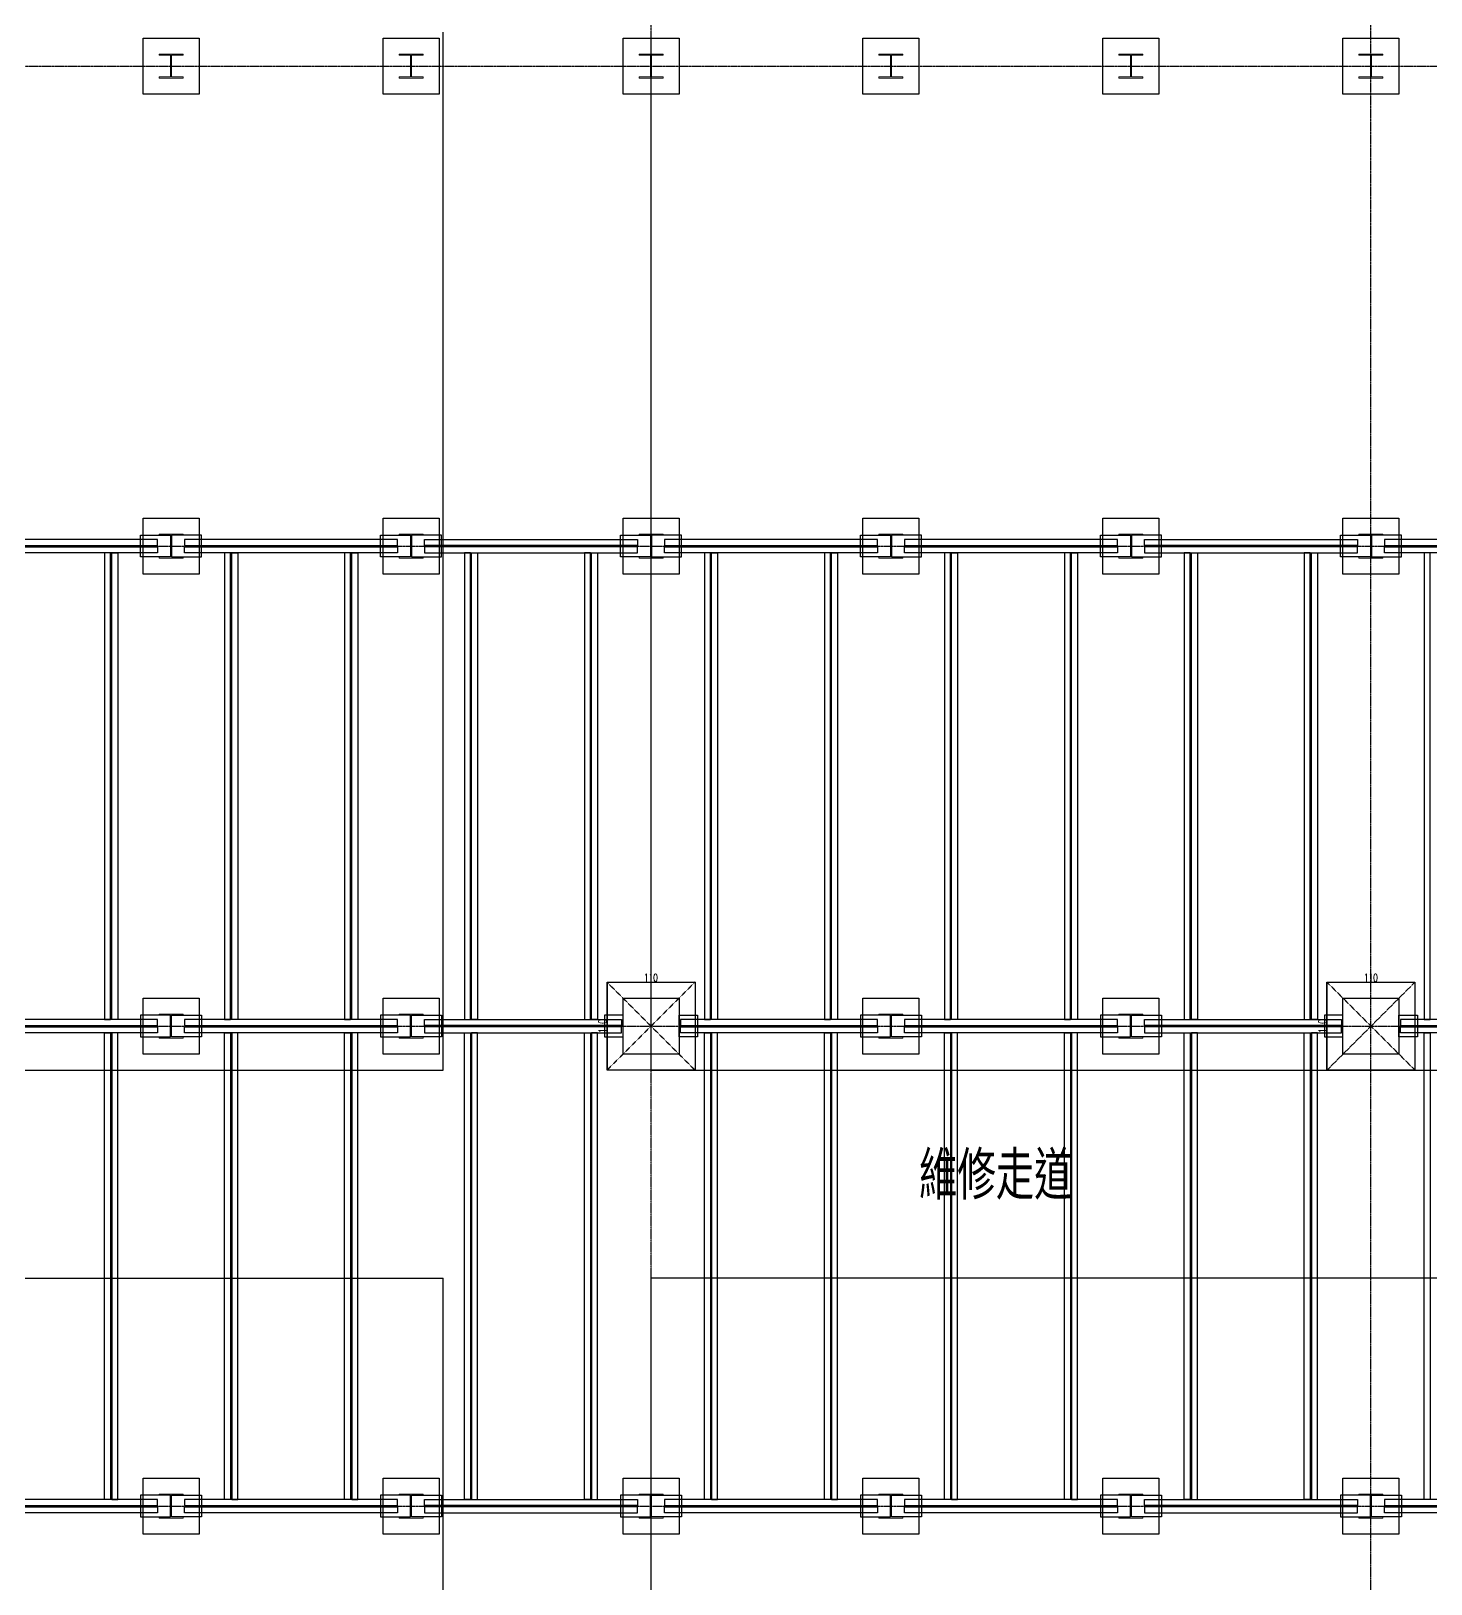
# Model space of a CAD drawing. Header units: millimetres. Extents: x -21841 to 195597, y -1659 to 112111.
# Drawn here: x 5585 to 7335, y 16253 to 18194 of the extents above; entities that cross this region are included whole.
import ezdxf
from ezdxf.enums import TextEntityAlignment as Align

# ---------------------------------------------------------------- set-up
doc = ezdxf.new("R2010")
doc.units = ezdxf.units.MM
doc.linetypes.add('X-N-FAB-L10$0$COL-CEN-LIN', pattern=[3.25, 2.5, -0.25, 0.25, -0.25])
doc.linetypes.add('X-N-FAB-L10$0$HIDDEN', pattern=[0.375, 0.25, -0.125])
for name, color, linetype in [('0-FMCS', 6, 'Continuous'), ('0-XREF', 7, 'Continuous'), ('X-N-FAB-L10$0$0-NC', 8, 'Continuous'), ('X-N-FAB-L10$0$0-ND', 8, 'Continuous'), ('X-N-FAB-L10$0$08', 8, 'Continuous'), ('X-N-FAB-L10$0$CCL', 8, 'X-N-FAB-L10$0$COL-CEN-LIN'), ('X-N-FAB-L10$0$COL', 8, 'Continuous'), ('X-N-FAB-L10$0$COL-S', 8, 'Continuous')]:
    doc.layers.add(name, color=color, linetype=linetype)
doc.layers.add('X-N-FAB-L10$0$STEEL1', color=8, linetype='Continuous', lineweight=0)
doc.styles.add('X-N-FAB-L10$0$CHINA', font='simplex.shx', dxfattribs={"width": 0.75, "bigfont": 'chineset.shx'})
doc.styles.add('X-N-FAB-L10$0$COL-NUM', font='romanc')
doc.styles.add('X-N-FAB-L10$0$DIM', font='simplex.shx', dxfattribs={"width": 0.67, "bigfont": 'chineset.shx'})
doc.dimstyles.new('X-N-FAB-L10$0$JJP_005_defpoint', dxfattribs={"dimtxt": 20, "dimasz": 0.5, "dimexe": 0.5, "dimexo": 0.5, "dimgap": 0.5, "dimtad": 1, "dimdsep": 46, "dimtxsty": 'X-N-FAB-L10$0$DIM', "dimblk": 'X-N-FAB-L10$0$_None', "dimcen": 10, "dimclrd": 256, "dimclre": 256, "dimclrt": 256, "dimadec": 0, "dimazin": 0, "dimtfac": 1, "dimtix": 1, "dimtmove": 2, "dimatfit": 3, "dimldrblk": 'X-N-FAB-L10$0$_None', "dimfxl": 0.5, "dimtolj": 1, "dimtzin": 0, "dimarcsym": 0})

# ---------------------------------------------------------------- blocks, each defined once
blk = doc.blocks.new('*D1283')
at = {"layer": 'DEFPOINTS', "lineweight": -2, "transparency": 16777216}
blk.add_line((7205, 17005), (7315, 17005), dxfattribs=at)
at = {"layer": 'DEFPOINTS', "color": 0, "transparency": 16777216}
for p in [(7205, 17005), (7315, 17005), (7315, 17005)]:
    blk.add_point(p, dxfattribs=at)
at = {"layer": 'DEFPOINTS', "transparency": 16777216, "insert": (7260, 17010.5), "char_height": 10, "attachment_point": 5, "style": 'X-N-FAB-L10$0$DIM'}
blk.add_mtext('\\A1;110', dxfattribs=at)
blk = doc.blocks.new('X-N-FAB-L10$0$_None')
blk = doc.blocks.new('*D1284')
at = {"layer": 'DEFPOINTS', "lineweight": -2, "transparency": 16777216}
blk.add_line((7205, 17005), (7205, 16895), dxfattribs=at)
at = {"layer": 'DEFPOINTS', "color": 0, "transparency": 16777216}
for p in [(7205, 17005), (7205, 16895), (7205, 16895)]:
    blk.add_point(p, dxfattribs=at)
at = {"layer": 'DEFPOINTS', "transparency": 16777216, "insert": (7199.5, 16950), "char_height": 10, "attachment_point": 5, "rotation": 90, "style": 'X-N-FAB-L10$0$DIM'}
blk.add_mtext('\\A1;110', dxfattribs=at)
blk = doc.blocks.new('*D1285')
at = {"layer": 'DEFPOINTS', "lineweight": -2, "transparency": 16777216}
blk.add_line((6305, 17005), (6415, 17005), dxfattribs=at)
at = {"layer": 'DEFPOINTS', "color": 0, "transparency": 16777216}
for p in [(6305, 17005), (6415, 17005), (6415, 17005)]:
    blk.add_point(p, dxfattribs=at)
at = {"layer": 'DEFPOINTS', "transparency": 16777216, "insert": (6360, 17010.5), "char_height": 10, "attachment_point": 5, "style": 'X-N-FAB-L10$0$DIM'}
blk.add_mtext('\\A1;110', dxfattribs=at)
blk = doc.blocks.new('*D1286')
at = {"layer": 'DEFPOINTS', "lineweight": -2, "transparency": 16777216}
blk.add_line((6305, 17005), (6305, 16895), dxfattribs=at)
at = {"layer": 'DEFPOINTS', "color": 0, "transparency": 16777216}
for p in [(6305, 17005), (6305, 16895), (6305, 16895)]:
    blk.add_point(p, dxfattribs=at)
at = {"layer": 'DEFPOINTS', "transparency": 16777216, "insert": (6299.5, 16950), "char_height": 10, "attachment_point": 5, "rotation": 90, "style": 'X-N-FAB-L10$0$DIM'}
blk.add_mtext('\\A1;110', dxfattribs=at)
blk = doc.blocks.new('X-N-FAB-L10')
at = {"layer": 'DEFPOINTS', "color": 8, "linetype": 'X-N-FAB-L10$0$HIDDEN', "ltscale": 0.1}
for p, q in [((6415, 17005), (6305, 16895)), ((6305, 17005), (6415, 16895)), ((6415, 17005), (6305, 16895)), ((6305, 17005), (6415, 16895)), ((7315, 17005), (7205, 16895)), ((7205, 17005), (7315, 16895)), ((7315, 17005), (7205, 16895)), ((7205, 17005), (7315, 16895))]:
    blk.add_line(p, q, dxfattribs=at)
at = {"layer": 'DEFPOINTS', "color": 8}
for p, q in [((6305, 17005), (6415, 17005)), ((6305, 17005), (6305, 16895)), ((7205, 17005), (7315, 17005)), ((7205, 17005), (7205, 16895))]:
    blk.add_line(p, q, dxfattribs=at)
at = {"layer": 'X-N-FAB-L10$0$08', "color": 8}
for p, q in [((6100, 16895), (6100, 18192.5)), ((6360, 16895), (6360, 18192.5)), ((3310, 16895), (6100, 16895)), ((6360, 16895), (8510, 16895)), ((2195, 16635), (6100, 16635)), ((6100, 15303), (6100, 16635)), ((11500, 16635), (6360, 16635)), ((6360, 15303), (6360, 16635))]:
    blk.add_line(p, q, dxfattribs=at)
for points in [[(5743, 17558.3), (5477, 17558.3), (5477, 17550.8), (5743, 17550.8)], [(5743, 17541.7), (5477, 17541.7), (5477, 17549.2), (5743, 17549.2)], [(5759.5, 17536.5), (5722, 17536.5), (5722, 17563.5), (5759.5, 17563.5)], [(5760.5, 17536.5), (5798, 17536.5), (5798, 17563.5), (5760.5, 17563.5)], [(6043, 17558.3), (5777, 17558.3), (5777, 17550.8), (6043, 17550.8)], [(6043, 17541.7), (5777, 17541.7), (5777, 17549.2), (6043, 17549.2)], [(6059.5, 17536.5), (6022, 17536.5), (6022, 17563.5), (6059.5, 17563.5)], [(6060.5, 17536.5), (6098, 17536.5), (6098, 17563.5), (6060.5, 17563.5)], [(6077, 17558.3), (6343, 17558.3), (6343, 17550.8), (6077, 17550.8)], [(6077, 17541.7), (6343, 17541.7), (6343, 17549.2), (6077, 17549.2)], [(6359.5, 17536.5), (6322, 17536.5), (6322, 17563.5), (6359.5, 17563.5)], [(6360.5, 17536.5), (6398, 17536.5), (6398, 17563.5), (6360.5, 17563.5)], [(6643, 17558.3), (6377, 17558.3), (6377, 17550.8), (6643, 17550.8)], [(6643, 17541.7), (6377, 17541.7), (6377, 17549.2), (6643, 17549.2)], [(6659.5, 17536.5), (6622, 17536.5), (6622, 17563.5), (6659.5, 17563.5)], [(6660.5, 17536.5), (6698, 17536.5), (6698, 17563.5), (6660.5, 17563.5)], [(6943, 17558.3), (6677, 17558.3), (6677, 17550.8), (6943, 17550.8)], [(6943, 17541.7), (6677, 17541.7), (6677, 17549.2), (6943, 17549.2)], [(6959.5, 17536.5), (6922, 17536.5), (6922, 17563.5), (6959.5, 17563.5)], [(6960.5, 17536.5), (6998, 17536.5), (6998, 17563.5), (6960.5, 17563.5)], [(6977, 17558.3), (7243, 17558.3), (7243, 17550.8), (6977, 17550.8)], [(6977, 17541.7), (7243, 17541.7), (7243, 17549.2), (6977, 17549.2)], [(7259.5, 17536.5), (7222, 17536.5), (7222, 17563.5), (7259.5, 17563.5)], [(7260.5, 17536.5), (7298, 17536.5), (7298, 17563.5), (7260.5, 17563.5)], [(7543, 17558.3), (7277, 17558.3), (7277, 17550.8), (7543, 17550.8)], [(7543, 17541.7), (7277, 17541.7), (7277, 17549.2), (7543, 17549.2)], [(5676.7, 17541.7), (5676.7, 16958.3), (5684.2, 16958.3), (5684.2, 17541.7)], [(5693.3, 17541.7), (5693.3, 16958.3), (5685.8, 16958.3), (5685.8, 17541.7)], [(5826.7, 17541.7), (5826.7, 16958.3), (5834.2, 16958.3), (5834.2, 17541.7)], [(5843.3, 17541.7), (5843.3, 16958.3), (5835.8, 16958.3), (5835.8, 17541.7)], [(5976.7, 17541.7), (5976.7, 16958.3), (5984.2, 16958.3), (5984.2, 17541.7)], [(5993.3, 17541.7), (5993.3, 16958.3), (5985.8, 16958.3), (5985.8, 17541.7)], [(6126.7, 17541.7), (6126.7, 16958.3), (6134.2, 16958.3), (6134.2, 17541.7)], [(6143.3, 17541.7), (6143.3, 16958.3), (6135.8, 16958.3), (6135.8, 17541.7)], [(6276.7, 17541.7), (6276.7, 16958.3), (6284.2, 16958.3), (6284.2, 17541.7)], [(6293.3, 17541.7), (6293.3, 16958.3), (6285.8, 16958.3), (6285.8, 17541.7)], [(6426.7, 17541.7), (6426.7, 16958.3), (6434.2, 16958.3), (6434.2, 17541.7)], [(6443.3, 17541.7), (6443.3, 16958.3), (6435.8, 16958.3), (6435.8, 17541.7)], [(6576.7, 17541.7), (6576.7, 16958.3), (6584.2, 16958.3), (6584.2, 17541.7)], [(6593.3, 17541.7), (6593.3, 16958.3), (6585.8, 16958.3), (6585.8, 17541.7)], [(6726.7, 17541.7), (6726.7, 16958.3), (6734.2, 16958.3), (6734.2, 17541.7)], [(6743.3, 17541.7), (6743.3, 16958.3), (6735.8, 16958.3), (6735.8, 17541.7)], [(6876.7, 17541.7), (6876.7, 16958.3), (6884.2, 16958.3), (6884.2, 17541.7)], [(6893.3, 17541.7), (6893.3, 16958.3), (6885.8, 16958.3), (6885.8, 17541.7)], [(7026.7, 17541.7), (7026.7, 16958.3), (7034.2, 16958.3), (7034.2, 17541.7)], [(7043.3, 17541.7), (7043.3, 16958.3), (7035.8, 16958.3), (7035.8, 17541.7)], [(7176.7, 17541.7), (7176.7, 16958.3), (7184.2, 16958.3), (7184.2, 17541.7)], [(7193.3, 17541.7), (7193.3, 16958.3), (7185.8, 16958.3), (7185.8, 17541.7)], [(7326.7, 17541.7), (7326.7, 16958.3), (7334.2, 16958.3), (7334.2, 17541.7)], [(5743, 16958.3), (5497, 16958.3), (5497, 16950.8), (5743, 16950.8)], [(5743, 16941.7), (5497, 16941.7), (5497, 16949.2), (5743, 16949.2)], [(5759.5, 16963.5), (5722, 16963.5), (5722, 16936.5), (5759.5, 16936.5)], [(5760.5, 16963.5), (5798, 16963.5), (5798, 16936.5), (5760.5, 16936.5)], [(6043, 16958.3), (5777, 16958.3), (5777, 16950.8), (6043, 16950.8)], [(6043, 16941.7), (5777, 16941.7), (5777, 16949.2), (6043, 16949.2)], [(6059.5, 16963.5), (6022, 16963.5), (6022, 16936.5), (6059.5, 16936.5)], [(6060.5, 16963.5), (6098, 16963.5), (6098, 16936.5), (6060.5, 16936.5)], [(6077, 16958.3), (6323, 16958.3), (6323, 16950.8), (6077, 16950.8)], [(6077, 16941.7), (6323, 16941.7), (6323, 16949.2), (6077, 16949.2)], [(6325, 16963.5), (6302, 16963.5), (6302, 16936.5), (6325, 16936.5)], [(6395, 16963.5), (6418, 16963.5), (6418, 16936.5), (6395, 16936.5)], [(6643, 16958.3), (6397, 16958.3), (6397, 16950.8), (6643, 16950.8)], [(6643, 16941.7), (6397, 16941.7), (6397, 16949.2), (6643, 16949.2)], [(6659.5, 16963.5), (6622, 16963.5), (6622, 16936.5), (6659.5, 16936.5)], [(6660.5, 16963.5), (6698, 16963.5), (6698, 16936.5), (6660.5, 16936.5)], [(6943, 16958.3), (6677, 16958.3), (6677, 16950.8), (6943, 16950.8)], [(6943, 16941.7), (6677, 16941.7), (6677, 16949.2), (6943, 16949.2)], [(6959.5, 16963.5), (6922, 16963.5), (6922, 16936.5), (6959.5, 16936.5)], [(6960.5, 16963.5), (6998, 16963.5), (6998, 16936.5), (6960.5, 16936.5)], [(6977, 16958.3), (7223, 16958.3), (7223, 16950.8), (6977, 16950.8)], [(6977, 16941.7), (7223, 16941.7), (7223, 16949.2), (6977, 16949.2)], [(7225, 16963.5), (7202, 16963.5), (7202, 16936.5), (7225, 16936.5)], [(7295, 16963.5), (7318, 16963.5), (7318, 16936.5), (7295, 16936.5)], [(7543, 16958.3), (7297, 16958.3), (7297, 16950.8), (7543, 16950.8)], [(7543, 16941.7), (7297, 16941.7), (7297, 16949.2), (7543, 16949.2)], [(5676.7, 16358.3), (5676.7, 16941.7), (5684.2, 16941.7), (5684.2, 16358.3)], [(5693.3, 16358.3), (5693.3, 16941.7), (5685.8, 16941.7), (5685.8, 16358.3)], [(5826.7, 16358.3), (5826.7, 16941.7), (5834.2, 16941.7), (5834.2, 16358.3)], [(5843.3, 16358.3), (5843.3, 16941.7), (5835.8, 16941.7), (5835.8, 16358.3)], [(5976.7, 16358.3), (5976.7, 16941.7), (5984.2, 16941.7), (5984.2, 16358.3)], [(5993.3, 16358.3), (5993.3, 16941.7), (5985.8, 16941.7), (5985.8, 16358.3)], [(6126.7, 16358.3), (6126.7, 16941.7), (6134.2, 16941.7), (6134.2, 16358.3)], [(6143.3, 16358.3), (6143.3, 16941.7), (6135.8, 16941.7), (6135.8, 16358.3)], [(6276.7, 16358.3), (6276.7, 16941.7), (6284.2, 16941.7), (6284.2, 16358.3)], [(6293.3, 16358.3), (6293.3, 16941.7), (6285.8, 16941.7), (6285.8, 16358.3)], [(6426.7, 16358.3), (6426.7, 16941.7), (6434.2, 16941.7), (6434.2, 16358.3)], [(6443.3, 16358.3), (6443.3, 16941.7), (6435.8, 16941.7), (6435.8, 16358.3)], [(6576.7, 16358.3), (6576.7, 16941.7), (6584.2, 16941.7), (6584.2, 16358.3)], [(6593.3, 16358.3), (6593.3, 16941.7), (6585.8, 16941.7), (6585.8, 16358.3)], [(6726.7, 16358.3), (6726.7, 16941.7), (6734.2, 16941.7), (6734.2, 16358.3)], [(6743.3, 16358.3), (6743.3, 16941.7), (6735.8, 16941.7), (6735.8, 16358.3)], [(6876.7, 16358.3), (6876.7, 16941.7), (6884.2, 16941.7), (6884.2, 16358.3)], [(6893.3, 16358.3), (6893.3, 16941.7), (6885.8, 16941.7), (6885.8, 16358.3)], [(7026.7, 16358.3), (7026.7, 16941.7), (7034.2, 16941.7), (7034.2, 16358.3)], [(7043.3, 16358.3), (7043.3, 16941.7), (7035.8, 16941.7), (7035.8, 16358.3)], [(7176.7, 16358.3), (7176.7, 16941.7), (7184.2, 16941.7), (7184.2, 16358.3)], [(7193.3, 16358.3), (7193.3, 16941.7), (7185.8, 16941.7), (7185.8, 16358.3)], [(7326.7, 16358.3), (7326.7, 16941.7), (7334.2, 16941.7), (7334.2, 16358.3)], [(5759.5, 16363.5), (5722, 16363.5), (5722, 16336.5), (5759.5, 16336.5)], [(5760.5, 16363.5), (5798, 16363.5), (5798, 16336.5), (5760.5, 16336.5)], [(6059.5, 16363.5), (6022, 16363.5), (6022, 16336.5), (6059.5, 16336.5)], [(6060.5, 16363.5), (6098, 16363.5), (6098, 16336.5), (6060.5, 16336.5)], [(6359.5, 16363.5), (6322, 16363.5), (6322, 16336.5), (6359.5, 16336.5)], [(6360.5, 16363.5), (6398, 16363.5), (6398, 16336.5), (6360.5, 16336.5)], [(6659.5, 16363.5), (6622, 16363.5), (6622, 16336.5), (6659.5, 16336.5)], [(6660.5, 16363.5), (6698, 16363.5), (6698, 16336.5), (6660.5, 16336.5)], [(6959.5, 16363.5), (6922, 16363.5), (6922, 16336.5), (6959.5, 16336.5)], [(6960.5, 16363.5), (6998, 16363.5), (6998, 16336.5), (6960.5, 16336.5)], [(7259.5, 16363.5), (7222, 16363.5), (7222, 16336.5), (7259.5, 16336.5)], [(7260.5, 16363.5), (7298, 16363.5), (7298, 16336.5), (7260.5, 16336.5)], [(5743, 16358.3), (5477, 16358.3), (5477, 16350.8), (5743, 16350.8)], [(5743, 16341.7), (5477, 16341.7), (5477, 16349.2), (5743, 16349.2)], [(6043, 16358.3), (5777, 16358.3), (5777, 16350.8), (6043, 16350.8)], [(6043, 16341.7), (5777, 16341.7), (5777, 16349.2), (6043, 16349.2)], [(6077, 16358.3), (6343, 16358.3), (6343, 16350.8), (6077, 16350.8)], [(6077, 16341.7), (6343, 16341.7), (6343, 16349.2), (6077, 16349.2)], [(6643, 16358.3), (6377, 16358.3), (6377, 16350.8), (6643, 16350.8)], [(6643, 16341.7), (6377, 16341.7), (6377, 16349.2), (6643, 16349.2)], [(6943, 16358.3), (6677, 16358.3), (6677, 16350.8), (6943, 16350.8)], [(6943, 16341.7), (6677, 16341.7), (6677, 16349.2), (6943, 16349.2)], [(6977, 16358.3), (7243, 16358.3), (7243, 16350.8), (6977, 16350.8)], [(6977, 16341.7), (7243, 16341.7), (7243, 16349.2), (6977, 16349.2)], [(7543, 16358.3), (7277, 16358.3), (7277, 16350.8), (7543, 16350.8)], [(7543, 16341.7), (7277, 16341.7), (7277, 16349.2), (7543, 16349.2)]]:
    blk.add_lwpolyline(points, close=True, dxfattribs=at)
at = {"layer": 'X-N-FAB-L10$0$CCL', "color": 8}
for p, q in [((6360, 10600), (6360, 19760)), ((7260, 10600), (7260, 19760)), ((-720, 18150), (27370, 18150)), ((-720, 17550), (27370, 17550)), ((-720, 16950), (27370, 16950)), ((-720, 16350), (27370, 16350))]:
    blk.add_line(p, q, dxfattribs=at)
at = {"layer": 'X-N-FAB-L10$0$COL', "color": 8}
for p, q in [((5725, 18185), (5795, 18185)), ((5725, 18115), (5725, 18185)), ((5795, 18185), (5795, 18115)), ((6025, 18185), (6095, 18185)), ((6025, 18115), (6025, 18185)), ((6095, 18185), (6095, 18115)), ((6325, 18185), (6395, 18185)), ((6325, 18115), (6325, 18185)), ((6395, 18185), (6395, 18115)), ((6625, 18185), (6695, 18185)), ((6625, 18115), (6625, 18185)), ((6695, 18185), (6695, 18115)), ((6925, 18185), (6995, 18185)), ((6925, 18115), (6925, 18185)), ((6995, 18185), (6995, 18115)), ((7225, 18185), (7295, 18185)), ((7225, 18115), (7225, 18185)), ((7295, 18185), (7295, 18115)), ((5795, 18115), (5725, 18115)), ((6095, 18115), (6025, 18115)), ((6395, 18115), (6325, 18115)), ((6695, 18115), (6625, 18115)), ((6995, 18115), (6925, 18115)), ((7295, 18115), (7225, 18115)), ((5725, 17585), (5795, 17585)), ((5725, 17515), (5725, 17585)), ((5795, 17585), (5795, 17515)), ((6025, 17585), (6095, 17585)), ((6025, 17515), (6025, 17585)), ((6095, 17585), (6095, 17515)), ((6325, 17585), (6395, 17585)), ((6325, 17515), (6325, 17585)), ((6395, 17585), (6395, 17515)), ((6625, 17585), (6695, 17585)), ((6625, 17515), (6625, 17585)), ((6695, 17585), (6695, 17515)), ((6925, 17585), (6995, 17585)), ((6925, 17515), (6925, 17585)), ((6995, 17585), (6995, 17515)), ((7225, 17585), (7295, 17585)), ((7225, 17515), (7225, 17585)), ((7295, 17585), (7295, 17515)), ((5795, 17515), (5725, 17515)), ((6095, 17515), (6025, 17515)), ((6395, 17515), (6325, 17515)), ((6695, 17515), (6625, 17515)), ((6995, 17515), (6925, 17515)), ((7295, 17515), (7225, 17515)), ((5725, 16985), (5795, 16985)), ((5725, 16915), (5725, 16985)), ((5795, 16985), (5795, 16915)), ((6025, 16985), (6095, 16985)), ((6025, 16915), (6025, 16985)), ((6095, 16985), (6095, 16915)), ((6625, 16985), (6695, 16985)), ((6625, 16915), (6625, 16985)), ((6695, 16985), (6695, 16915)), ((6925, 16985), (6995, 16985)), ((6925, 16915), (6925, 16985)), ((6995, 16985), (6995, 16915)), ((5795, 16915), (5725, 16915)), ((6095, 16915), (6025, 16915)), ((6695, 16915), (6625, 16915)), ((6995, 16915), (6925, 16915)), ((5725, 16385), (5795, 16385)), ((5725, 16315), (5725, 16385)), ((5795, 16385), (5795, 16315)), ((6025, 16385), (6095, 16385)), ((6025, 16315), (6025, 16385)), ((6095, 16385), (6095, 16315)), ((6325, 16385), (6395, 16385)), ((6325, 16315), (6325, 16385)), ((6395, 16385), (6395, 16315)), ((6625, 16385), (6695, 16385)), ((6625, 16315), (6625, 16385)), ((6695, 16385), (6695, 16315)), ((6925, 16385), (6995, 16385)), ((6925, 16315), (6925, 16385)), ((6995, 16385), (6995, 16315)), ((7225, 16385), (7295, 16385)), ((7225, 16315), (7225, 16385)), ((7295, 16385), (7295, 16315)), ((5795, 16315), (5725, 16315)), ((6095, 16315), (6025, 16315)), ((6395, 16315), (6325, 16315)), ((6695, 16315), (6625, 16315)), ((6995, 16315), (6925, 16315)), ((7295, 16315), (7225, 16315))]:
    blk.add_line(p, q, dxfattribs=at)
at = {"layer": 'X-N-FAB-L10$0$COL', "color": 8, "ltscale": 0.1}
for p, q in [((6305, 17005), (6415, 17005)), ((6305, 16895), (6305, 17005)), ((6415, 17005), (6415, 16895)), ((7205, 17005), (7315, 17005)), ((7205, 16895), (7205, 17005)), ((7315, 17005), (7315, 16895)), ((6415, 16895), (6305, 16895)), ((7315, 16895), (7205, 16895))]:
    blk.add_line(p, q, dxfattribs=at)
at = {"layer": 'X-N-FAB-L10$0$COL', "color": 8}
for points in [[(5725, 18185), (5795, 18185), (5795, 18115), (5725, 18115)], [(6025, 18185), (6095, 18185), (6095, 18115), (6025, 18115)], [(6325, 18185), (6395, 18185), (6395, 18115), (6325, 18115)], [(6625, 18185), (6695, 18185), (6695, 18115), (6625, 18115)], [(6925, 18185), (6995, 18185), (6995, 18115), (6925, 18115)], [(7225, 18185), (7295, 18185), (7295, 18115), (7225, 18115)], [(5725, 17585), (5795, 17585), (5795, 17515), (5725, 17515)], [(6025, 17585), (6095, 17585), (6095, 17515), (6025, 17515)], [(6325, 17585), (6395, 17585), (6395, 17515), (6325, 17515)], [(6625, 17585), (6695, 17585), (6695, 17515), (6625, 17515)], [(6925, 17585), (6995, 17585), (6995, 17515), (6925, 17515)], [(7225, 17585), (7295, 17585), (7295, 17515), (7225, 17515)], [(5725, 16985), (5795, 16985), (5795, 16915), (5725, 16915)], [(6025, 16985), (6095, 16985), (6095, 16915), (6025, 16915)], [(6625, 16985), (6695, 16985), (6695, 16915), (6625, 16915)], [(6925, 16985), (6995, 16985), (6995, 16915), (6925, 16915)], [(5725, 16385), (5795, 16385), (5795, 16315), (5725, 16315)], [(6025, 16385), (6095, 16385), (6095, 16315), (6025, 16315)], [(6325, 16385), (6395, 16385), (6395, 16315), (6325, 16315)], [(6625, 16385), (6695, 16385), (6695, 16315), (6625, 16315)], [(6925, 16385), (6995, 16385), (6995, 16315), (6925, 16315)], [(7225, 16385), (7295, 16385), (7295, 16315), (7225, 16315)]]:
    blk.add_lwpolyline(points, close=True, dxfattribs=at)
at = {"layer": 'X-N-FAB-L10$0$COL', "color": 8, "ltscale": 0.1}
for points in [[(6305, 17005), (6415, 17005), (6415, 16895), (6305, 16895)], [(7205, 17005), (7315, 17005), (7315, 16895), (7205, 16895)]]:
    blk.add_lwpolyline(points, close=True, dxfattribs=at)
at = {"layer": 'X-N-FAB-L10$0$COL-S', "color": 8}
for p, q in [((6325, 16985), (6395, 16985)), ((6325, 16915), (6325, 16985)), ((6325, 16985), (6395, 16985)), ((6325, 16915), (6325, 16985)), ((6395, 16985), (6395, 16915)), ((6395, 16985), (6395, 16915)), ((7225, 16985), (7295, 16985)), ((7225, 16915), (7225, 16985)), ((7225, 16985), (7295, 16985)), ((7225, 16915), (7225, 16985)), ((7295, 16985), (7295, 16915)), ((7295, 16985), (7295, 16915)), ((6395, 16915), (6325, 16915)), ((6395, 16915), (6325, 16915)), ((7295, 16915), (7225, 16915)), ((7295, 16915), (7225, 16915))]:
    blk.add_line(p, q, dxfattribs=at)
at = {"layer": 'X-N-FAB-L10$0$STEEL1', "color": 8}
for p, q in [((5745, 18165), (5775, 18165)), ((5745, 18163.5), (5745, 18165)), ((5759.5, 18163.5), (5745, 18163.5)), ((5759.5, 18136.5), (5759.5, 18163.5)), ((5775, 18163.5), (5760.5, 18163.5)), ((5760.5, 18163.5), (5760.5, 18136.5)), ((5775, 18165), (5775, 18163.5)), ((6045, 18165), (6075, 18165)), ((6045, 18163.5), (6045, 18165)), ((6059.5, 18163.5), (6045, 18163.5)), ((6059.5, 18136.5), (6059.5, 18163.5)), ((6075, 18163.5), (6060.5, 18163.5)), ((6060.5, 18163.5), (6060.5, 18136.5)), ((6075, 18165), (6075, 18163.5)), ((6345, 18165), (6375, 18165)), ((6345, 18163.5), (6345, 18165)), ((6359.5, 18163.5), (6345, 18163.5)), ((6359.5, 18136.5), (6359.5, 18163.5)), ((6375, 18163.5), (6360.5, 18163.5)), ((6360.5, 18163.5), (6360.5, 18136.5)), ((6375, 18165), (6375, 18163.5)), ((6645, 18165), (6675, 18165)), ((6645, 18163.5), (6645, 18165)), ((6659.5, 18163.5), (6645, 18163.5)), ((6659.5, 18136.5), (6659.5, 18163.5)), ((6675, 18163.5), (6660.5, 18163.5)), ((6660.5, 18163.5), (6660.5, 18136.5)), ((6675, 18165), (6675, 18163.5)), ((6945, 18165), (6975, 18165)), ((6945, 18163.5), (6945, 18165)), ((6959.5, 18163.5), (6945, 18163.5)), ((6959.5, 18136.5), (6959.5, 18163.5)), ((6975, 18163.5), (6960.5, 18163.5)), ((6960.5, 18163.5), (6960.5, 18136.5)), ((6975, 18165), (6975, 18163.5)), ((7245, 18165), (7275, 18165)), ((7245, 18163.5), (7245, 18165)), ((7259.5, 18163.5), (7245, 18163.5)), ((7259.5, 18136.5), (7259.5, 18163.5)), ((7275, 18163.5), (7260.5, 18163.5)), ((7260.5, 18163.5), (7260.5, 18136.5)), ((7275, 18165), (7275, 18163.5)), ((5745, 18135), (5745, 18136.5)), ((5745, 18136.5), (5759.5, 18136.5)), ((5775, 18135), (5745, 18135)), ((5760.5, 18136.5), (5775, 18136.5)), ((5775, 18136.5), (5775, 18135)), ((6045, 18135), (6045, 18136.5)), ((6045, 18136.5), (6059.5, 18136.5)), ((6075, 18135), (6045, 18135)), ((6060.5, 18136.5), (6075, 18136.5)), ((6075, 18136.5), (6075, 18135)), ((6345, 18135), (6345, 18136.5)), ((6345, 18136.5), (6359.5, 18136.5)), ((6375, 18135), (6345, 18135)), ((6360.5, 18136.5), (6375, 18136.5)), ((6375, 18136.5), (6375, 18135)), ((6645, 18135), (6645, 18136.5)), ((6645, 18136.5), (6659.5, 18136.5)), ((6675, 18135), (6645, 18135)), ((6660.5, 18136.5), (6675, 18136.5)), ((6675, 18136.5), (6675, 18135)), ((6945, 18135), (6945, 18136.5)), ((6945, 18136.5), (6959.5, 18136.5)), ((6975, 18135), (6945, 18135)), ((6960.5, 18136.5), (6975, 18136.5)), ((6975, 18136.5), (6975, 18135)), ((7245, 18135), (7245, 18136.5)), ((7245, 18136.5), (7259.5, 18136.5)), ((7275, 18135), (7245, 18135)), ((7260.5, 18136.5), (7275, 18136.5)), ((7275, 18136.5), (7275, 18135)), ((5745, 17565), (5775, 17565)), ((5745, 17563.5), (5745, 17565)), ((5759.5, 17563.5), (5745, 17563.5)), ((5759.5, 17536.5), (5759.5, 17563.5)), ((5775, 17563.5), (5760.5, 17563.5)), ((5760.5, 17563.5), (5760.5, 17536.5)), ((5775, 17565), (5775, 17563.5)), ((6045, 17565), (6075, 17565)), ((6045, 17563.5), (6045, 17565)), ((6059.5, 17563.5), (6045, 17563.5)), ((6059.5, 17536.5), (6059.5, 17563.5)), ((6075, 17563.5), (6060.5, 17563.5)), ((6060.5, 17563.5), (6060.5, 17536.5)), ((6075, 17565), (6075, 17563.5)), ((6345, 17565), (6375, 17565)), ((6345, 17563.5), (6345, 17565)), ((6359.5, 17563.5), (6345, 17563.5)), ((6359.5, 17536.5), (6359.5, 17563.5)), ((6375, 17563.5), (6360.5, 17563.5)), ((6360.5, 17563.5), (6360.5, 17536.5)), ((6375, 17565), (6375, 17563.5)), ((6645, 17565), (6675, 17565)), ((6645, 17563.5), (6645, 17565)), ((6659.5, 17563.5), (6645, 17563.5)), ((6659.5, 17536.5), (6659.5, 17563.5)), ((6675, 17563.5), (6660.5, 17563.5)), ((6660.5, 17563.5), (6660.5, 17536.5)), ((6675, 17565), (6675, 17563.5)), ((6945, 17565), (6975, 17565)), ((6945, 17563.5), (6945, 17565)), ((6959.5, 17563.5), (6945, 17563.5)), ((6959.5, 17536.5), (6959.5, 17563.5)), ((6975, 17563.5), (6960.5, 17563.5)), ((6960.5, 17563.5), (6960.5, 17536.5)), ((6975, 17565), (6975, 17563.5)), ((7245, 17565), (7275, 17565)), ((7245, 17563.5), (7245, 17565)), ((7259.5, 17563.5), (7245, 17563.5)), ((7259.5, 17536.5), (7259.5, 17563.5)), ((7275, 17563.5), (7260.5, 17563.5)), ((7260.5, 17563.5), (7260.5, 17536.5)), ((7275, 17565), (7275, 17563.5)), ((5745, 17535), (5745, 17536.5)), ((5745, 17536.5), (5759.5, 17536.5)), ((5775, 17535), (5745, 17535)), ((5760.5, 17536.5), (5775, 17536.5)), ((5775, 17536.5), (5775, 17535)), ((6045, 17535), (6045, 17536.5)), ((6045, 17536.5), (6059.5, 17536.5)), ((6075, 17535), (6045, 17535)), ((6060.5, 17536.5), (6075, 17536.5)), ((6075, 17536.5), (6075, 17535)), ((6345, 17535), (6345, 17536.5)), ((6345, 17536.5), (6359.5, 17536.5)), ((6375, 17535), (6345, 17535)), ((6360.5, 17536.5), (6375, 17536.5)), ((6375, 17536.5), (6375, 17535)), ((6645, 17535), (6645, 17536.5)), ((6645, 17536.5), (6659.5, 17536.5)), ((6675, 17535), (6645, 17535)), ((6660.5, 17536.5), (6675, 17536.5)), ((6675, 17536.5), (6675, 17535)), ((6945, 17535), (6945, 17536.5)), ((6945, 17536.5), (6959.5, 17536.5)), ((6975, 17535), (6945, 17535)), ((6960.5, 17536.5), (6975, 17536.5)), ((6975, 17536.5), (6975, 17535)), ((7245, 17535), (7245, 17536.5)), ((7245, 17536.5), (7259.5, 17536.5)), ((7275, 17535), (7245, 17535)), ((7260.5, 17536.5), (7275, 17536.5)), ((7275, 17536.5), (7275, 17535)), ((5745, 16965), (5775, 16965)), ((5745, 16963.5), (5745, 16965)), ((5775, 16965), (5775, 16963.5)), ((6045, 16965), (6075, 16965)), ((6045, 16963.5), (6045, 16965)), ((6075, 16965), (6075, 16963.5)), ((6645, 16965), (6675, 16965)), ((6645, 16963.5), (6645, 16965)), ((6675, 16965), (6675, 16963.5)), ((6945, 16965), (6975, 16965)), ((6945, 16963.5), (6945, 16965)), ((6975, 16965), (6975, 16963.5)), ((5759.5, 16963.5), (5745, 16963.5)), ((5759.5, 16936.5), (5759.5, 16963.5)), ((5775, 16963.5), (5760.5, 16963.5)), ((5760.5, 16963.5), (5760.5, 16936.5)), ((6059.5, 16963.5), (6045, 16963.5)), ((6059.5, 16936.5), (6059.5, 16963.5)), ((6075, 16963.5), (6060.5, 16963.5)), ((6060.5, 16963.5), (6060.5, 16936.5)), ((6659.5, 16963.5), (6645, 16963.5)), ((6659.5, 16936.5), (6659.5, 16963.5)), ((6675, 16963.5), (6660.5, 16963.5)), ((6660.5, 16963.5), (6660.5, 16936.5)), ((6959.5, 16963.5), (6945, 16963.5)), ((6959.5, 16936.5), (6959.5, 16963.5)), ((6975, 16963.5), (6960.5, 16963.5)), ((6960.5, 16963.5), (6960.5, 16936.5)), ((5745, 16935), (5745, 16936.5)), ((5745, 16936.5), (5759.5, 16936.5)), ((5775, 16935), (5745, 16935)), ((5760.5, 16936.5), (5775, 16936.5)), ((5775, 16936.5), (5775, 16935)), ((6045, 16935), (6045, 16936.5)), ((6045, 16936.5), (6059.5, 16936.5)), ((6075, 16935), (6045, 16935)), ((6060.5, 16936.5), (6075, 16936.5)), ((6075, 16936.5), (6075, 16935)), ((6645, 16935), (6645, 16936.5)), ((6645, 16936.5), (6659.5, 16936.5)), ((6675, 16935), (6645, 16935)), ((6660.5, 16936.5), (6675, 16936.5)), ((6675, 16936.5), (6675, 16935)), ((6945, 16935), (6945, 16936.5)), ((6945, 16936.5), (6959.5, 16936.5)), ((6975, 16935), (6945, 16935)), ((6960.5, 16936.5), (6975, 16936.5)), ((6975, 16936.5), (6975, 16935)), ((5745, 16365), (5775, 16365)), ((5745, 16363.5), (5745, 16365)), ((5759.5, 16363.5), (5745, 16363.5)), ((5759.5, 16336.5), (5759.5, 16363.5)), ((5775, 16363.5), (5760.5, 16363.5)), ((5760.5, 16363.5), (5760.5, 16336.5)), ((5775, 16365), (5775, 16363.5)), ((6045, 16365), (6075, 16365)), ((6045, 16363.5), (6045, 16365)), ((6059.5, 16363.5), (6045, 16363.5)), ((6059.5, 16336.5), (6059.5, 16363.5)), ((6075, 16363.5), (6060.5, 16363.5)), ((6060.5, 16363.5), (6060.5, 16336.5)), ((6075, 16365), (6075, 16363.5)), ((6345, 16365), (6375, 16365)), ((6345, 16363.5), (6345, 16365)), ((6359.5, 16363.5), (6345, 16363.5)), ((6359.5, 16336.5), (6359.5, 16363.5)), ((6375, 16363.5), (6360.5, 16363.5)), ((6360.5, 16363.5), (6360.5, 16336.5)), ((6375, 16365), (6375, 16363.5)), ((6645, 16365), (6675, 16365)), ((6645, 16363.5), (6645, 16365)), ((6659.5, 16363.5), (6645, 16363.5)), ((6659.5, 16336.5), (6659.5, 16363.5)), ((6675, 16363.5), (6660.5, 16363.5)), ((6660.5, 16363.5), (6660.5, 16336.5)), ((6675, 16365), (6675, 16363.5)), ((6945, 16365), (6975, 16365)), ((6945, 16363.5), (6945, 16365)), ((6959.5, 16363.5), (6945, 16363.5)), ((6959.5, 16336.5), (6959.5, 16363.5)), ((6975, 16363.5), (6960.5, 16363.5)), ((6960.5, 16363.5), (6960.5, 16336.5)), ((6975, 16365), (6975, 16363.5)), ((7245, 16365), (7275, 16365)), ((7245, 16363.5), (7245, 16365)), ((7259.5, 16363.5), (7245, 16363.5)), ((7259.5, 16336.5), (7259.5, 16363.5)), ((7275, 16363.5), (7260.5, 16363.5)), ((7260.5, 16363.5), (7260.5, 16336.5)), ((7275, 16365), (7275, 16363.5)), ((5745, 16335), (5745, 16336.5)), ((5745, 16336.5), (5759.5, 16336.5)), ((5775, 16335), (5745, 16335)), ((5760.5, 16336.5), (5775, 16336.5)), ((5775, 16336.5), (5775, 16335)), ((6045, 16335), (6045, 16336.5)), ((6045, 16336.5), (6059.5, 16336.5)), ((6075, 16335), (6045, 16335)), ((6060.5, 16336.5), (6075, 16336.5)), ((6075, 16336.5), (6075, 16335)), ((6345, 16335), (6345, 16336.5)), ((6345, 16336.5), (6359.5, 16336.5)), ((6375, 16335), (6345, 16335)), ((6360.5, 16336.5), (6375, 16336.5)), ((6375, 16336.5), (6375, 16335)), ((6645, 16335), (6645, 16336.5)), ((6645, 16336.5), (6659.5, 16336.5)), ((6675, 16335), (6645, 16335)), ((6660.5, 16336.5), (6675, 16336.5)), ((6675, 16336.5), (6675, 16335)), ((6945, 16335), (6945, 16336.5)), ((6945, 16336.5), (6959.5, 16336.5)), ((6975, 16335), (6945, 16335)), ((6960.5, 16336.5), (6975, 16336.5)), ((6975, 16336.5), (6975, 16335)), ((7245, 16335), (7245, 16336.5)), ((7245, 16336.5), (7259.5, 16336.5)), ((7275, 16335), (7245, 16335)), ((7260.5, 16336.5), (7275, 16336.5)), ((7275, 16336.5), (7275, 16335))]:
    blk.add_line(p, q, dxfattribs=at)
for points in [[(5745, 18165), (5775, 18165), (5775, 18163.5), (5760.5, 18163.5), (5760.5, 18136.5), (5775, 18136.5), (5775, 18135), (5745, 18135), (5745, 18136.5), (5759.5, 18136.5), (5759.5, 18163.5), (5745, 18163.5)], [(6045, 18165), (6075, 18165), (6075, 18163.5), (6060.5, 18163.5), (6060.5, 18136.5), (6075, 18136.5), (6075, 18135), (6045, 18135), (6045, 18136.5), (6059.5, 18136.5), (6059.5, 18163.5), (6045, 18163.5)], [(6345, 18165), (6375, 18165), (6375, 18163.5), (6360.5, 18163.5), (6360.5, 18136.5), (6375, 18136.5), (6375, 18135), (6345, 18135), (6345, 18136.5), (6359.5, 18136.5), (6359.5, 18163.5), (6345, 18163.5)], [(6645, 18165), (6675, 18165), (6675, 18163.5), (6660.5, 18163.5), (6660.5, 18136.5), (6675, 18136.5), (6675, 18135), (6645, 18135), (6645, 18136.5), (6659.5, 18136.5), (6659.5, 18163.5), (6645, 18163.5)], [(6945, 18165), (6975, 18165), (6975, 18163.5), (6960.5, 18163.5), (6960.5, 18136.5), (6975, 18136.5), (6975, 18135), (6945, 18135), (6945, 18136.5), (6959.5, 18136.5), (6959.5, 18163.5), (6945, 18163.5)], [(7245, 18165), (7275, 18165), (7275, 18163.5), (7260.5, 18163.5), (7260.5, 18136.5), (7275, 18136.5), (7275, 18135), (7245, 18135), (7245, 18136.5), (7259.5, 18136.5), (7259.5, 18163.5), (7245, 18163.5)], [(5745, 17565), (5775, 17565), (5775, 17563.5), (5760.5, 17563.5), (5760.5, 17536.5), (5775, 17536.5), (5775, 17535), (5745, 17535), (5745, 17536.5), (5759.5, 17536.5), (5759.5, 17563.5), (5745, 17563.5)], [(6045, 17565), (6075, 17565), (6075, 17563.5), (6060.5, 17563.5), (6060.5, 17536.5), (6075, 17536.5), (6075, 17535), (6045, 17535), (6045, 17536.5), (6059.5, 17536.5), (6059.5, 17563.5), (6045, 17563.5)], [(6345, 17565), (6375, 17565), (6375, 17563.5), (6360.5, 17563.5), (6360.5, 17536.5), (6375, 17536.5), (6375, 17535), (6345, 17535), (6345, 17536.5), (6359.5, 17536.5), (6359.5, 17563.5), (6345, 17563.5)], [(6645, 17565), (6675, 17565), (6675, 17563.5), (6660.5, 17563.5), (6660.5, 17536.5), (6675, 17536.5), (6675, 17535), (6645, 17535), (6645, 17536.5), (6659.5, 17536.5), (6659.5, 17563.5), (6645, 17563.5)], [(6945, 17565), (6975, 17565), (6975, 17563.5), (6960.5, 17563.5), (6960.5, 17536.5), (6975, 17536.5), (6975, 17535), (6945, 17535), (6945, 17536.5), (6959.5, 17536.5), (6959.5, 17563.5), (6945, 17563.5)], [(7245, 17565), (7275, 17565), (7275, 17563.5), (7260.5, 17563.5), (7260.5, 17536.5), (7275, 17536.5), (7275, 17535), (7245, 17535), (7245, 17536.5), (7259.5, 17536.5), (7259.5, 17563.5), (7245, 17563.5)], [(5745, 16965), (5775, 16965), (5775, 16963.5), (5760.5, 16963.5), (5760.5, 16936.5), (5775, 16936.5), (5775, 16935), (5745, 16935), (5745, 16936.5), (5759.5, 16936.5), (5759.5, 16963.5), (5745, 16963.5)], [(6045, 16965), (6075, 16965), (6075, 16963.5), (6060.5, 16963.5), (6060.5, 16936.5), (6075, 16936.5), (6075, 16935), (6045, 16935), (6045, 16936.5), (6059.5, 16936.5), (6059.5, 16963.5), (6045, 16963.5)], [(6645, 16965), (6675, 16965), (6675, 16963.5), (6660.5, 16963.5), (6660.5, 16936.5), (6675, 16936.5), (6675, 16935), (6645, 16935), (6645, 16936.5), (6659.5, 16936.5), (6659.5, 16963.5), (6645, 16963.5)], [(6945, 16965), (6975, 16965), (6975, 16963.5), (6960.5, 16963.5), (6960.5, 16936.5), (6975, 16936.5), (6975, 16935), (6945, 16935), (6945, 16936.5), (6959.5, 16936.5), (6959.5, 16963.5), (6945, 16963.5)], [(5745, 16365), (5775, 16365), (5775, 16363.5), (5760.5, 16363.5), (5760.5, 16336.5), (5775, 16336.5), (5775, 16335), (5745, 16335), (5745, 16336.5), (5759.5, 16336.5), (5759.5, 16363.5), (5745, 16363.5)], [(6045, 16365), (6075, 16365), (6075, 16363.5), (6060.5, 16363.5), (6060.5, 16336.5), (6075, 16336.5), (6075, 16335), (6045, 16335), (6045, 16336.5), (6059.5, 16336.5), (6059.5, 16363.5), (6045, 16363.5)], [(6345, 16365), (6375, 16365), (6375, 16363.5), (6360.5, 16363.5), (6360.5, 16336.5), (6375, 16336.5), (6375, 16335), (6345, 16335), (6345, 16336.5), (6359.5, 16336.5), (6359.5, 16363.5), (6345, 16363.5)], [(6645, 16365), (6675, 16365), (6675, 16363.5), (6660.5, 16363.5), (6660.5, 16336.5), (6675, 16336.5), (6675, 16335), (6645, 16335), (6645, 16336.5), (6659.5, 16336.5), (6659.5, 16363.5), (6645, 16363.5)], [(6945, 16365), (6975, 16365), (6975, 16363.5), (6960.5, 16363.5), (6960.5, 16336.5), (6975, 16336.5), (6975, 16335), (6945, 16335), (6945, 16336.5), (6959.5, 16336.5), (6959.5, 16363.5), (6945, 16363.5)], [(7245, 16365), (7275, 16365), (7275, 16363.5), (7260.5, 16363.5), (7260.5, 16336.5), (7275, 16336.5), (7275, 16335), (7245, 16335), (7245, 16336.5), (7259.5, 16336.5), (7259.5, 16363.5), (7245, 16363.5)]]:
    blk.add_lwpolyline(points, close=True, dxfattribs=at)
at = {"layer": 'DEFPOINTS', "color": 8, "char_height": 10, "attachment_point": 5, "style": 'X-N-FAB-L10$0$DIM'}
for insert in [(6360, 17010.5), (7260, 17010.5)]:
    blk.add_mtext('\\A1;110', dxfattribs=dict(at, insert=insert))
at = {"layer": 'DEFPOINTS', "color": 8, "char_height": 10, "attachment_point": 5, "rotation": 90, "style": 'X-N-FAB-L10$0$DIM'}
for insert in [(6299.5, 16950), (7199.5, 16950)]:
    blk.add_mtext('\\A1;110', dxfattribs=dict(at, insert=insert))
at = {"layer": 'X-N-FAB-L10$0$0-NC', "color": 8, "style": 'X-N-FAB-L10$0$COL-NUM'}
for p in [(1860, 19880), (2760, 19880), (3660, 19880), (4560, 19880), (5460, 19880), (6360, 19880), (7260, 19880), (8160, 19880), (9060, 19880), (9960, 19880), (10860, 19880), (11760, 19880), (12660, 19880), (13560, 19880), (14460, 19880), (15360, 19880), (16260, 19880), (17160, 19880), (18060, 19880), (18960, 19880), (19860, 19880), (20760, 19880), (21660, 19880), (22560, 19880), (-840, 13950), (-840, 13350), (-840, 12750), (-840, 12150), (-840, 11550), (-840, 10750)]:
    blk.add_attdef('GRID-Y', text='', height=120, dxfattribs=at).set_placement(p, align=Align.MIDDLE_CENTER)
at = {"layer": 'X-N-FAB-L10$0$0-ND', "color": 8, "style": 'X-N-FAB-L10$0$CHINA'}
blk.add_attdef('NO', text='', height=33.333, dxfattribs=at).set_placement((23327.5, 11380), align=Align.MIDDLE)
at = {"layer": 'X-N-FAB-L10$0$08', "color": 8, "style": 'X-N-FAB-L10$0$CHINA', "width": 0.8}
blk.add_text('維修走道', height=60, dxfattribs=at).set_placement((6791, 16763.199), align=Align.MIDDLE_CENTER)
at = {"layer": 'DEFPOINTS', "color": 8}
for base, p1, p2, picture, middle in [((6305, 16895), (6305, 17005), (6305, 16895), '*D1286', (6299.5, 16950)), ((7205, 16895), (7205, 17005), (7205, 16895), '*D1284', (7199.5, 16950))]:
    dim = blk.add_linear_dim(base=base, p1=p1, p2=p2, angle=90, dimstyle='X-N-FAB-L10$0$JJP_005_defpoint', override={"dimtxt": 10}, dxfattribs=at)
    dim.commit()
    dim.dimension.update_dxf_attribs({"geometry": picture, "text_midpoint": middle})
for base, p1, p2, picture, middle in [((6415, 17005), (6305, 17005), (6415, 17005), '*D1285', (6360, 17010.5)), ((7315, 17005), (7205, 17005), (7315, 17005), '*D1283', (7260, 17010.5))]:
    dim = blk.add_linear_dim(base=base, p1=p1, p2=p2, dimstyle='X-N-FAB-L10$0$JJP_005_defpoint', override={"dimtxt": 10}, dxfattribs=at)
    dim.commit()
    dim.dimension.update_dxf_attribs({"geometry": picture, "text_midpoint": middle})

msp = doc.modelspace()

# ---------------------------------------------------------------- block references
at = {"layer": '0-FMCS', "color": 5}
msp.add_blockref('X-N-FAB-L10', (0, 0), dxfattribs=at)
at = {"layer": '0-XREF'}
msp.add_blockref('X-N-FAB-L10', (0, 0), dxfattribs=at)

doc.saveas('drawing.dxf')
